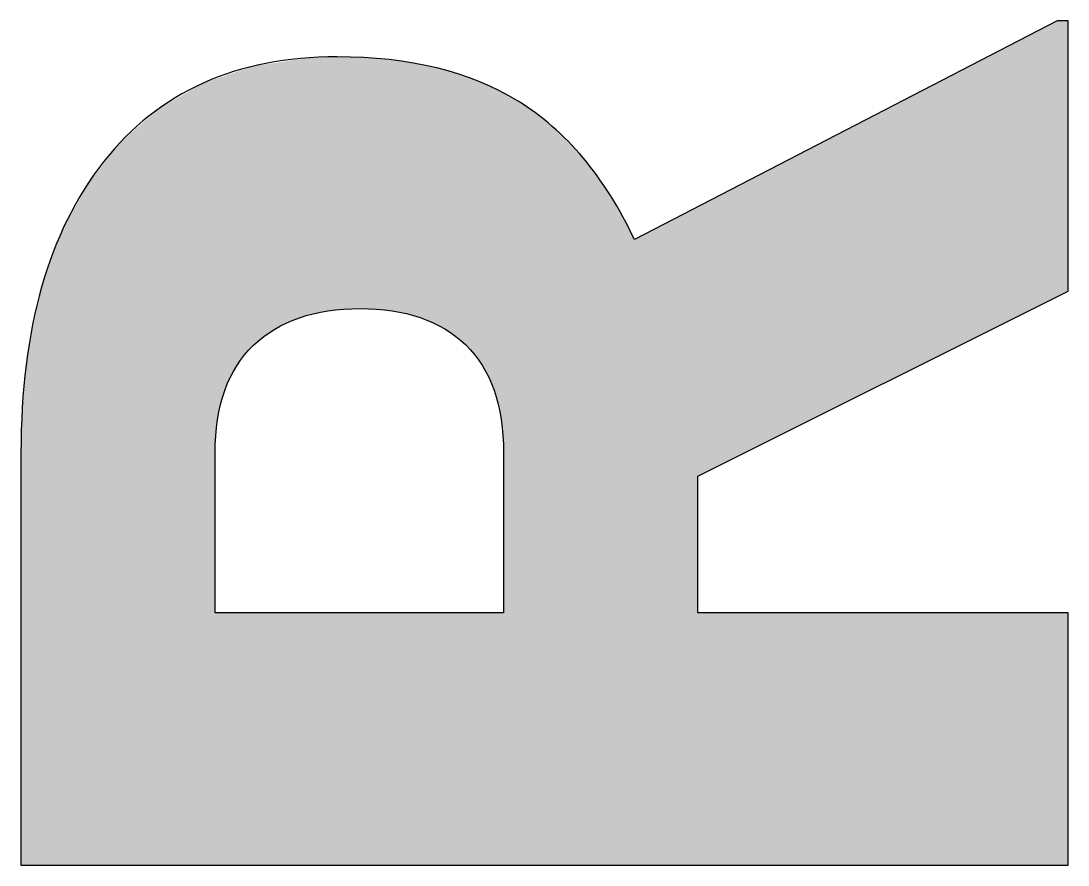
# Model space of a CAD drawing. Extents: x 722 to 1092, y -228 to 1.
# Drawn here: x 888.562 to 891.977, y -87.955 to -85.201 of the extents above; entities that cross this region are included whole.
import ezdxf

# ---------------------------------------------------------------- set-up
doc = ezdxf.new("R2010")
doc.units = 0
doc.layers.add('BOX', color=7, linetype='CONTINUOUS')

# ---------------------------------------------------------------- blocks, each defined once
blk = doc.blocks.new('*U12')
at = {"layer": 'BOX', "color": 7}
for points in [[(891.8824, -86.1303), (891.8657, -85.2407), (891.8824, -85.232)], [(891.8858, -86.1286), (891.8824, -85.232), (891.8858, -85.2302)], [(891.8824, -86.1303), (891.8824, -85.232), (891.8858, -86.1286)], [(891.9051, -86.119), (891.8858, -85.2302), (891.9051, -85.2203)], [(891.8858, -86.1286), (891.8858, -85.2302), (891.9051, -86.119)], [(891.9156, -86.1138), (891.9051, -85.2203), (891.9156, -85.2148)], [(891.9051, -86.119), (891.9051, -85.2203), (891.9156, -86.1138)], [(891.9283, -86.1074), (891.9156, -85.2148), (891.9283, -85.2083)], [(891.9156, -86.1138), (891.9156, -85.2148), (891.9283, -86.1074)], [(891.9332, -86.105), (891.9283, -85.2083), (891.9332, -85.2058)], [(891.9283, -86.1074), (891.9283, -85.2083), (891.9332, -86.105)], [(891.9443, -86.0994), (891.9332, -85.2058), (891.9443, -85.2012)], [(891.9332, -86.105), (891.9332, -85.2058), (891.9443, -86.0994)], [(891.9443, -86.0994), (891.9443, -85.2012), (891.9519, -86.0956)], [(891.9519, -86.0956), (891.9443, -85.2012), (891.9519, -85.2012)], [(891.9519, -86.0956), (891.9519, -85.2012), (891.9553, -86.0939)], [(891.9553, -86.0939), (891.9519, -85.2012), (891.9553, -85.2012)], [(891.9553, -86.0939), (891.9553, -85.2012), (891.9601, -86.0916)], [(891.9601, -86.0916), (891.9553, -85.2012), (891.9601, -85.2012)], [(891.9601, -86.0916), (891.9601, -85.2012), (891.9628, -86.0902)], [(891.9628, -86.0902), (891.9601, -85.2012), (891.9628, -85.2012)], [(891.9628, -86.0902), (891.9628, -85.2012), (891.9728, -86.0852)], [(891.9728, -86.0852), (891.9628, -85.2012), (891.9728, -85.2012)], [(891.9728, -86.0852), (891.9728, -85.2012), (891.9758, -86.0833)], [(891.9758, -86.0833), (891.9728, -85.2012), (891.9758, -85.2012)], [(891.9758, -86.0833), (891.9758, -85.2012), (891.9771, -86.0825)], [(891.9771, -86.0825), (891.9758, -85.2012), (891.9771, -85.2012)], [(891.9771, -86.0825), (891.9771, -85.2012), (891.9772, -86.0824)], [(891.9772, -86.0824), (891.9771, -85.2012), (891.9772, -85.2137)], [(891.8599, -86.1416), (891.7996, -85.2748), (891.8599, -85.2437)], [(891.8657, -86.1387), (891.8599, -85.2437), (891.8657, -85.2407)], [(891.8599, -86.1416), (891.8599, -85.2437), (891.8657, -86.1387)], [(891.8657, -86.1387), (891.8657, -85.2407), (891.8824, -86.1303)], [(891.7556, -86.1936), (891.7327, -85.3094), (891.7556, -85.2976)], [(891.7738, -86.1845), (891.7556, -85.2976), (891.7738, -85.2882)], [(891.7556, -86.1936), (891.7556, -85.2976), (891.7738, -86.1845)], [(891.7996, -86.1716), (891.7738, -85.2882), (891.7996, -85.2748)], [(891.7738, -86.1845), (891.7738, -85.2882), (891.7996, -86.1716)], [(891.7996, -86.1716), (891.7996, -85.2748), (891.8599, -86.1416)], [(889.4526, -86.1775), (889.3997, -85.3369), (889.4526, -85.329)], [(889.471, -86.1692), (889.4526, -85.329), (889.471, -85.3262)], [(889.4526, -86.1775), (889.4526, -85.329), (889.471, -86.1692)], [(889.4955, -86.163), (889.471, -85.3262), (889.4955, -85.3226)], [(889.471, -86.1692), (889.471, -85.3262), (889.4955, -86.163)], [(889.5029, -86.1611), (889.4955, -85.3226), (889.5029, -85.3215)], [(889.4955, -86.163), (889.4955, -85.3226), (889.5029, -86.1611)], [(889.5514, -86.1488), (889.5029, -85.3215), (889.5514, -85.32)], [(889.5029, -86.1611), (889.5029, -85.3215), (889.5514, -86.1488)], [(889.5987, -86.144), (889.5514, -85.32), (889.5987, -85.3185)], [(889.5514, -86.1488), (889.5514, -85.32), (889.5987, -86.144)], [(889.5987, -86.144), (889.5987, -85.3185), (889.5999, -86.1439)], [(889.5999, -86.1439), (889.5987, -85.3185), (889.5999, -85.3185)], [(889.5999, -86.1439), (889.5999, -85.3185), (889.641, -86.1398)], [(889.641, -86.1398), (889.5999, -85.3185), (889.641, -85.3195)], [(889.641, -86.1398), (889.641, -85.3195), (889.6696, -86.1405)], [(889.6696, -86.1405), (889.641, -85.3195), (889.6696, -85.3202)], [(889.6696, -86.1405), (889.6696, -85.3202), (889.7349, -86.1422)], [(889.7349, -86.1422), (889.6696, -85.3202), (889.7349, -85.3262)], [(889.7349, -86.1422), (889.7349, -85.3262), (889.7536, -86.1452)], [(889.7536, -86.1452), (889.7349, -85.3262), (889.7536, -85.3279)], [(889.7536, -86.1452), (889.7536, -85.3279), (889.8038, -86.1533)], [(889.8038, -86.1533), (889.7536, -85.3279), (889.8038, -85.3326)], [(889.8038, -86.1533), (889.8038, -85.3326), (889.8202, -86.156)], [(889.8202, -86.156), (889.8038, -85.3326), (889.8202, -85.3358)], [(891.7265, -86.2081), (891.6246, -85.3653), (891.7265, -85.3126)], [(891.7327, -86.205), (891.7265, -85.3126), (891.7327, -85.3094)], [(891.7265, -86.2081), (891.7265, -85.3126), (891.7327, -86.205)], [(891.7327, -86.205), (891.7327, -85.3094), (891.7556, -86.1936)], [(889.2634, -86.3304), (889.2448, -85.3744), (889.2634, -85.368)], [(889.2699, -86.3211), (889.2634, -85.368), (889.2699, -85.3658)], [(889.2634, -86.3304), (889.2634, -85.368), (889.2699, -86.3211)], [(889.2758, -86.3126), (889.2699, -85.3658), (889.2758, -85.3639)], [(889.2699, -86.3211), (889.2699, -85.3658), (889.2758, -86.3126)], [(889.2851, -86.2991), (889.2758, -85.3639), (889.2851, -85.3607)], [(889.2758, -86.3126), (889.2758, -85.3639), (889.2851, -86.2991)], [(889.3098, -86.2704), (889.2851, -85.3607), (889.3098, -85.3523)], [(889.2851, -86.2991), (889.2851, -85.3607), (889.3098, -86.2704)], [(889.3207, -86.2602), (889.3098, -85.3523), (889.3207, -85.3487)], [(889.3098, -86.2704), (889.3098, -85.3523), (889.3207, -86.2602)], [(889.3264, -86.2548), (889.3207, -85.3487), (889.3264, -85.3478)], [(889.3207, -86.2602), (889.3207, -85.3487), (889.3264, -86.2548)], [(889.3374, -86.2445), (889.3264, -85.3478), (889.3374, -85.3462)], [(889.3264, -86.2548), (889.3264, -85.3478), (889.3374, -86.2445)], [(889.3859, -86.2107), (889.3374, -85.3462), (889.3859, -85.3389)], [(889.3374, -86.2445), (889.3374, -85.3462), (889.3859, -86.2107)], [(889.3997, -86.2011), (889.3859, -85.3389), (889.3997, -85.3369)], [(889.3859, -86.2107), (889.3859, -85.3389), (889.3997, -86.2011)], [(889.3997, -86.2011), (889.3997, -85.3369), (889.4526, -86.1775)], [(889.8202, -86.156), (889.8202, -85.3358), (889.8963, -86.181)], [(889.8963, -86.181), (889.8202, -85.3358), (889.8963, -85.3506)], [(889.8963, -86.181), (889.8963, -85.3506), (889.8988, -86.1824)], [(889.8988, -86.1824), (889.8963, -85.3506), (889.8988, -85.3511)], [(889.8988, -86.1824), (889.8988, -85.3511), (889.9279, -86.1983)], [(889.9279, -86.1983), (889.8988, -85.3511), (889.9279, -85.3568)], [(889.9279, -86.1983), (889.9279, -85.3568), (889.963, -86.2175)], [(889.963, -86.2175), (889.9279, -85.3568), (889.963, -85.3679)], [(889.963, -86.2175), (889.963, -85.3679), (889.9636, -86.218)], [(889.9636, -86.218), (889.963, -85.3679), (889.9636, -85.3681)], [(889.9636, -86.218), (889.9636, -85.3681), (889.9908, -86.2407)], [(889.9908, -86.2407), (889.9636, -85.3681), (889.9908, -85.3767)], [(891.6246, -86.259), (891.595, -85.3806), (891.6246, -85.3653)], [(891.6246, -86.259), (891.6246, -85.3653), (891.7265, -86.2081)], [(889.1956, -87.9546), (889.1568, -85.4041), (889.1956, -85.391)], [(889.1956, -86.6108), (889.1956, -85.391), (889.1957, -86.5999)], [(889.1957, -86.5999), (889.1956, -85.391), (889.1957, -85.391)], [(889.1963, -86.5782), (889.1957, -85.391), (889.1963, -85.3908)], [(889.1957, -86.5999), (889.1957, -85.391), (889.1963, -86.5782)], [(889.1964, -86.5751), (889.1963, -85.3908), (889.1964, -85.3907)], [(889.1963, -86.5782), (889.1963, -85.3908), (889.1964, -86.5751)], [(889.2, -86.5276), (889.1964, -85.3907), (889.2, -85.3895)], [(889.1964, -86.5751), (889.1964, -85.3907), (889.2, -86.5276)], [(889.2067, -86.4828), (889.2, -85.3895), (889.2067, -85.3872)], [(889.2, -86.5276), (889.2, -85.3895), (889.2067, -86.4828)], [(889.2089, -86.4732), (889.2067, -85.3872), (889.2089, -85.3865)], [(889.2067, -86.4828), (889.2067, -85.3872), (889.2089, -86.4732)], [(889.2164, -86.4407), (889.2089, -85.3865), (889.2164, -85.384)], [(889.2089, -86.4732), (889.2089, -85.3865), (889.2164, -86.4407)], [(889.2291, -86.4012), (889.2164, -85.384), (889.2291, -85.3797)], [(889.2164, -86.4407), (889.2164, -85.384), (889.2291, -86.4012)], [(889.236, -86.3849), (889.2291, -85.3797), (889.236, -85.3773)], [(889.2291, -86.4012), (889.2291, -85.3797), (889.236, -86.3849)], [(889.2448, -86.3645), (889.236, -85.3773), (889.2448, -85.3744)], [(889.236, -86.3849), (889.236, -85.3773), (889.2448, -86.3645)], [(889.2448, -86.3645), (889.2448, -85.3744), (889.2634, -86.3304)], [(889.9908, -86.2407), (889.9908, -85.3767), (890.0203, -86.2653)], [(890.0203, -86.2653), (889.9908, -85.3767), (890.0203, -85.3861)], [(890.0203, -86.2653), (890.0203, -85.3861), (890.0208, -86.2658)], [(890.0208, -86.2658), (890.0203, -85.3861), (890.0208, -85.3862)], [(890.0208, -86.2658), (890.0208, -85.3862), (890.042, -86.2901)], [(890.042, -86.2901), (890.0208, -85.3862), (890.042, -85.393)], [(890.042, -86.2901), (890.042, -85.393), (890.0449, -86.2934)], [(890.0449, -86.2934), (890.042, -85.393), (890.0449, -85.3943)], [(890.0449, -86.2934), (890.0449, -85.3943), (890.0666, -86.3243)], [(890.0666, -86.3243), (890.0449, -85.3943), (890.0666, -85.4043)], [(891.5682, -86.2871), (891.5506, -85.4036), (891.5682, -85.3945)], [(891.595, -86.2738), (891.5682, -85.3945), (891.595, -85.3806)], [(891.5682, -86.2871), (891.5682, -85.3945), (891.595, -86.2738)], [(891.595, -86.2738), (891.595, -85.3806), (891.6246, -86.259)], [(889.1568, -87.9546), (889.0662, -85.4562), (889.1568, -85.4041)], [(889.1568, -87.9546), (889.1568, -85.4041), (889.1956, -87.9546)], [(890.0666, -86.3243), (890.0666, -85.4043), (890.0685, -86.3275)], [(890.0685, -86.3275), (890.0666, -85.4043), (890.0685, -85.4052)], [(890.0685, -86.3275), (890.0685, -85.4052), (890.0854, -86.3579)], [(890.0854, -86.3579), (890.0685, -85.4052), (890.0854, -85.413)], [(890.0854, -86.3579), (890.0854, -85.413), (890.1012, -86.3943)], [(890.1012, -86.3943), (890.0854, -85.413), (890.1012, -85.4203)], [(890.1012, -86.3943), (890.1012, -85.4203), (890.1048, -86.4052)], [(890.1048, -86.4052), (890.1012, -85.4203), (890.1048, -85.422)], [(890.1048, -86.4052), (890.1048, -85.422), (890.1141, -86.4335)], [(890.1141, -86.4335), (890.1048, -85.422), (890.1141, -85.4263)], [(890.1141, -86.4335), (890.1141, -85.4263), (890.124, -86.4755)], [(890.124, -86.4755), (890.1141, -85.4263), (890.124, -85.4308)], [(890.124, -86.4755), (890.124, -85.4308), (890.128, -86.5008)], [(890.128, -86.5008), (890.124, -85.4308), (890.128, -85.4327)], [(890.128, -86.5008), (890.128, -85.4327), (890.131, -86.5202)], [(890.131, -86.5202), (890.128, -85.4327), (890.131, -85.4341)], [(890.131, -86.5202), (890.131, -85.4341), (890.134, -86.5561)], [(890.134, -86.5561), (890.131, -85.4341), (890.134, -85.4355)], [(890.134, -86.5561), (890.134, -85.4355), (890.135, -86.5678)], [(890.135, -86.5678), (890.134, -85.4355), (890.135, -85.4359)], [(890.135, -86.5678), (890.135, -85.4359), (890.1359, -86.5926)], [(890.1359, -86.5926), (890.135, -85.4359), (890.1359, -85.4363)], [(890.1359, -86.5926), (890.1359, -85.4363), (890.1361, -86.6053)], [(890.1361, -86.6053), (890.1359, -85.4363), (890.1361, -85.4364)], [(890.1361, -86.6053), (890.1361, -85.4364), (890.1361, -86.6107)], [(890.1361, -86.6107), (890.1361, -85.4364), (890.1361, -85.4364)], [(890.1361, -87.9546), (890.1361, -85.4364), (890.1461, -87.9546)], [(890.1461, -87.9546), (890.1361, -85.4364), (890.1461, -85.4411)], [(891.5506, -86.2959), (891.4436, -85.4589), (891.5506, -85.4036)], [(891.5506, -86.2959), (891.5506, -85.4036), (891.5682, -86.2871)], [(889.0662, -87.9546), (889.0114, -85.4878), (889.0662, -85.4562)], [(889.0662, -87.9546), (889.0662, -85.4562), (889.1568, -87.9546)], [(890.1461, -87.9546), (890.1461, -85.4411), (890.2407, -87.9546)], [(890.2407, -87.9546), (890.1461, -85.4411), (890.2407, -85.5013)], [(891.4436, -86.3493), (891.3492, -85.5077), (891.4436, -85.4589)], [(891.4436, -86.3493), (891.4436, -85.4589), (891.5506, -86.2959)], [(889.0114, -87.9546), (888.8898, -85.5948), (889.0114, -85.4878)], [(889.0114, -87.9546), (889.0114, -85.4878), (889.0662, -87.9546)], [(890.2407, -87.9546), (890.2407, -85.5013), (890.3277, -87.9546)], [(890.3277, -87.9546), (890.2407, -85.5013), (890.3277, -85.5749)], [(891.3492, -86.3964), (891.2362, -85.5662), (891.3492, -85.5077)], [(891.3492, -86.3964), (891.3492, -85.5077), (891.4436, -86.3493)], [(891.2328, -86.4545), (891.2054, -85.5821), (891.2328, -85.5679)], [(891.2362, -86.4528), (891.2328, -85.5679), (891.2362, -85.5662)], [(891.2328, -86.4545), (891.2328, -85.5679), (891.2362, -86.4528)], [(891.2362, -86.4528), (891.2362, -85.5662), (891.3492, -86.3964)], [(888.8843, -87.9546), (888.7761, -85.7389), (888.8843, -85.5997)], [(888.8898, -87.9546), (888.8843, -85.5997), (888.8898, -85.5948)], [(888.8843, -87.9546), (888.8843, -85.5997), (888.8898, -87.9546)], [(888.8898, -87.9546), (888.8898, -85.5948), (889.0114, -87.9546)], [(890.3277, -87.9546), (890.3277, -85.5749), (890.4073, -87.9546)], [(890.4073, -87.9546), (890.3277, -85.5749), (890.4073, -85.662)], [(891.2054, -86.4682), (891.0617, -85.6564), (891.2054, -85.5821)], [(891.2054, -86.4682), (891.2054, -85.5821), (891.2328, -86.4545)], [(890.4073, -87.9546), (890.4073, -85.662), (890.4797, -87.9546)], [(890.4797, -87.9546), (890.4073, -85.662), (890.4797, -85.7625)], [(891.0374, -86.552), (891.0078, -85.6843), (891.0374, -85.669)], [(891.0617, -86.5399), (891.0374, -85.669), (891.0617, -85.6564)], [(891.0374, -86.552), (891.0374, -85.669), (891.0617, -86.5399)], [(891.0617, -86.5399), (891.0617, -85.6564), (891.2054, -86.4682)], [(891.0078, -86.5668), (890.9399, -85.7194), (891.0078, -85.6843)], [(891.0078, -86.5668), (891.0078, -85.6843), (891.0374, -86.552)], [(888.7761, -87.9546), (888.746, -85.7954), (888.7761, -85.7389)], [(888.7761, -87.9546), (888.7761, -85.7389), (888.8843, -87.9546)], [(890.8986, -86.6213), (890.8449, -85.7685), (890.8986, -85.7407)], [(890.9174, -86.6119), (890.8986, -85.7407), (890.9174, -85.731)], [(890.8986, -86.6213), (890.8986, -85.7407), (890.9174, -86.6119)], [(890.9399, -86.6006), (890.9174, -85.731), (890.9399, -85.7194)], [(890.9174, -86.6119), (890.9174, -85.731), (890.9399, -86.6006)], [(890.9399, -86.6006), (890.9399, -85.7194), (891.0078, -86.5668)], [(890.4797, -87.9546), (890.4797, -85.7625), (890.5092, -87.9546)], [(890.5092, -87.9546), (890.4797, -85.7625), (890.5092, -85.8142)], [(890.8449, -86.6481), (890.8152, -85.7839), (890.8449, -85.7685)], [(890.8449, -86.6481), (890.8449, -85.7685), (890.8986, -86.6213)], [(888.746, -87.9546), (888.6898, -85.9007), (888.746, -85.7954)], [(888.746, -87.9546), (888.746, -85.7954), (888.7761, -87.9546)], [(890.7666, -87.9546), (890.6954, -85.8458), (890.7666, -85.809)], [(890.7693, -87.9546), (890.7666, -85.809), (890.7693, -85.8076)], [(890.7666, -87.9546), (890.7666, -85.809), (890.7693, -87.9546)], [(890.7702, -86.6853), (890.7693, -85.8076), (890.7702, -85.8071)], [(890.7693, -86.6858), (890.7693, -85.8076), (890.7702, -86.6853)], [(890.7783, -86.6813), (890.7702, -85.8071), (890.7783, -85.8029)], [(890.7702, -86.6853), (890.7702, -85.8071), (890.7783, -86.6813)], [(890.7846, -86.6782), (890.7783, -85.8029), (890.7846, -85.7997)], [(890.7783, -86.6813), (890.7783, -85.8029), (890.7846, -86.6782)], [(890.8042, -86.6684), (890.7846, -85.7997), (890.8042, -85.7896)], [(890.7846, -86.6782), (890.7846, -85.7997), (890.8042, -86.6684)], [(890.8152, -86.6629), (890.8042, -85.7896), (890.8152, -85.7839)], [(890.8042, -86.6684), (890.8042, -85.7896), (890.8152, -86.6629)], [(890.8152, -86.6629), (890.8152, -85.7839), (890.8449, -86.6481)], [(890.5092, -87.9546), (890.5092, -85.8142), (890.5447, -87.9546)], [(890.5447, -87.9546), (890.5092, -85.8142), (890.5447, -85.8764)], [(890.6954, -87.9546), (890.6373, -85.8758), (890.6954, -85.8458)], [(890.6954, -87.9546), (890.6954, -85.8458), (890.7666, -87.9546)], [(890.5447, -87.9546), (890.5447, -85.8764), (890.5598, -87.9546)], [(890.5598, -87.9546), (890.5447, -85.8764), (890.5598, -85.907)], [(890.6373, -87.9546), (890.5946, -85.8979), (890.6373, -85.8758)], [(890.6373, -87.9546), (890.6373, -85.8758), (890.6954, -87.9546)], [(888.6898, -87.9546), (888.6401, -86.0428), (888.6898, -85.9007)], [(888.6898, -87.9546), (888.6898, -85.9007), (888.746, -87.9546)], [(890.5598, -87.9546), (890.5598, -85.907), (890.5693, -87.9546)], [(890.5693, -87.9546), (890.5598, -85.907), (890.5693, -85.911)], [(890.5946, -87.9546), (890.5693, -85.911), (890.5946, -85.8979)], [(890.5693, -87.9546), (890.5693, -85.911), (890.5946, -87.9546)], [(890.5946, -87.9546), (890.5946, -85.8979), (890.6373, -87.9546)], [(888.6401, -87.9546), (888.6256, -86.0844), (888.6401, -86.0428)], [(888.6401, -87.9546), (888.6401, -86.0428), (888.6898, -87.9546)], [(888.6256, -87.9546), (888.5837, -86.29), (888.6256, -86.0844)], [(888.6256, -87.9546), (888.6256, -86.0844), (888.6401, -87.9546)], [(888.5837, -87.9546), (888.5776, -86.3604), (888.5837, -86.29)], [(888.5837, -87.9546), (888.5837, -86.29), (888.6256, -87.9546)], [(888.5776, -87.9546), (888.564, -86.5174), (888.5776, -86.3604)], [(888.5776, -87.9546), (888.5776, -86.3604), (888.5837, -87.9546)], [(888.564, -87.9541), (888.5626, -86.5777), (888.564, -86.5174)], [(888.564, -87.9541), (888.564, -86.5174), (888.5776, -87.9546)], [(888.5626, -87.9541), (888.5624, -86.6084), (888.5626, -86.5777)], [(888.5626, -87.9541), (888.5626, -86.5777), (888.564, -87.9541)], [(888.5624, -87.954), (888.5624, -86.6129), (888.5624, -86.6084)], [(888.5624, -87.954), (888.5624, -86.6084), (888.5626, -87.9541)], [(888.5624, -87.954), (888.5624, -86.6129), (888.5624, -87.954)], [(889.1956, -87.9546), (889.1956, -87.1291), (889.1957, -87.9546)], [(889.1957, -87.9546), (889.1956, -87.1291), (889.1957, -87.1293)], [(889.1957, -87.9546), (889.1957, -87.1293), (889.1963, -87.9546)], [(889.1963, -87.9546), (889.1957, -87.1293), (889.1963, -87.1314)], [(889.1963, -87.9546), (889.1963, -87.1314), (889.1964, -87.9546)], [(889.1964, -87.9546), (889.1963, -87.1314), (889.1964, -87.1314)], [(889.1964, -87.9546), (889.1964, -87.1314), (889.2, -87.9546)], [(889.2, -87.9546), (889.1964, -87.1314), (889.2, -87.1314)], [(889.2, -87.9546), (889.2, -87.1314), (889.2067, -87.9546)], [(889.2067, -87.9546), (889.2, -87.1314), (889.2067, -87.1314)], [(889.2067, -87.9546), (889.2067, -87.1314), (889.2089, -87.9546)], [(889.2089, -87.9546), (889.2067, -87.1314), (889.2089, -87.1314)], [(889.2089, -87.9546), (889.2089, -87.1314), (889.2164, -87.9546)], [(889.2164, -87.9546), (889.2089, -87.1314), (889.2164, -87.1314)], [(889.2164, -87.9546), (889.2164, -87.1314), (889.2291, -87.9546)], [(889.2291, -87.9546), (889.2164, -87.1314), (889.2291, -87.1314)], [(889.2291, -87.9546), (889.2291, -87.1314), (889.236, -87.9546)], [(889.236, -87.9546), (889.2291, -87.1314), (889.236, -87.1314)], [(889.236, -87.9546), (889.236, -87.1314), (889.2448, -87.9546)], [(889.2448, -87.9546), (889.236, -87.1314), (889.2448, -87.1314)], [(889.2448, -87.9546), (889.2448, -87.1314), (889.2634, -87.9546)], [(889.2634, -87.9546), (889.2448, -87.1314), (889.2634, -87.1314)], [(889.2634, -87.9546), (889.2634, -87.1314), (889.2699, -87.9546)], [(889.2699, -87.9546), (889.2634, -87.1314), (889.2699, -87.1314)], [(889.2699, -87.9546), (889.2699, -87.1314), (889.2758, -87.9546)], [(889.2758, -87.9546), (889.2699, -87.1314), (889.2758, -87.1314)], [(889.2758, -87.9546), (889.2758, -87.1314), (889.2851, -87.9546)], [(889.2851, -87.9546), (889.2758, -87.1314), (889.2851, -87.1314)], [(889.2851, -87.9546), (889.2851, -87.1314), (889.3098, -87.9546)], [(889.3098, -87.9546), (889.2851, -87.1314), (889.3098, -87.1314)], [(889.3098, -87.9546), (889.3098, -87.1314), (889.3207, -87.9546)], [(889.3207, -87.9546), (889.3098, -87.1314), (889.3207, -87.1314)], [(889.3207, -87.9546), (889.3207, -87.1314), (889.3264, -87.9546)], [(889.3264, -87.9546), (889.3207, -87.1314), (889.3264, -87.1314)], [(889.3264, -87.9546), (889.3264, -87.1314), (889.3374, -87.9546)], [(889.3374, -87.9546), (889.3264, -87.1314), (889.3374, -87.1314)], [(889.3374, -87.9546), (889.3374, -87.1314), (889.3859, -87.9546)], [(889.3859, -87.9546), (889.3374, -87.1314), (889.3859, -87.1314)], [(889.3859, -87.9546), (889.3859, -87.1314), (889.3997, -87.9546)], [(889.3997, -87.9546), (889.3859, -87.1314), (889.3997, -87.1314)], [(889.3997, -87.9546), (889.3997, -87.1314), (889.4526, -87.9546)], [(889.4526, -87.9546), (889.3997, -87.1314), (889.4526, -87.1314)], [(889.4526, -87.9546), (889.4526, -87.1314), (889.471, -87.9546)], [(889.471, -87.9546), (889.4526, -87.1314), (889.471, -87.1314)], [(889.471, -87.9546), (889.471, -87.1314), (889.4955, -87.9546)], [(889.4955, -87.9546), (889.471, -87.1314), (889.4955, -87.1314)], [(889.4955, -87.9546), (889.4955, -87.1314), (889.5029, -87.9546)], [(889.5029, -87.9546), (889.4955, -87.1314), (889.5029, -87.1314)], [(889.5029, -87.9546), (889.5029, -87.1314), (889.5514, -87.9546)], [(889.5514, -87.9546), (889.5029, -87.1314), (889.5514, -87.1314)], [(889.5514, -87.9546), (889.5514, -87.1314), (889.5987, -87.9546)], [(889.5987, -87.9546), (889.5514, -87.1314), (889.5987, -87.1314)], [(889.5987, -87.9546), (889.5987, -87.1314), (889.5999, -87.9546)], [(889.5999, -87.9546), (889.5987, -87.1314), (889.5999, -87.1314)], [(889.5999, -87.9546), (889.5999, -87.1314), (889.641, -87.9546)], [(889.641, -87.9546), (889.5999, -87.1314), (889.641, -87.1314)], [(889.641, -87.9546), (889.641, -87.1314), (889.6696, -87.9546)], [(889.6696, -87.9546), (889.641, -87.1314), (889.6696, -87.1314)], [(889.6696, -87.9546), (889.6696, -87.1314), (889.7349, -87.9546)], [(889.7349, -87.9546), (889.6696, -87.1314), (889.7349, -87.1314)], [(889.7349, -87.9546), (889.7349, -87.1314), (889.7536, -87.9546)], [(889.7536, -87.9546), (889.7349, -87.1314), (889.7536, -87.1314)], [(889.7536, -87.9546), (889.7536, -87.1314), (889.8038, -87.9546)], [(889.8038, -87.9546), (889.7536, -87.1314), (889.8038, -87.1314)], [(889.8038, -87.9546), (889.8038, -87.1314), (889.8202, -87.9546)], [(889.8202, -87.9546), (889.8038, -87.1314), (889.8202, -87.1314)], [(889.8202, -87.9546), (889.8202, -87.1314), (889.8963, -87.9546)], [(889.8963, -87.9546), (889.8202, -87.1314), (889.8963, -87.1314)], [(889.8963, -87.9546), (889.8963, -87.1314), (889.8988, -87.9546)], [(889.8988, -87.9546), (889.8963, -87.1314), (889.8988, -87.1314)], [(889.8988, -87.9546), (889.8988, -87.1314), (889.9279, -87.9546)], [(889.9279, -87.9546), (889.8988, -87.1314), (889.9279, -87.1314)], [(889.9279, -87.9546), (889.9279, -87.1314), (889.963, -87.9546)], [(889.963, -87.9546), (889.9279, -87.1314), (889.963, -87.1314)], [(889.963, -87.9546), (889.963, -87.1314), (889.9636, -87.9546)], [(889.9636, -87.9546), (889.963, -87.1314), (889.9636, -87.1314)], [(889.9636, -87.9546), (889.9636, -87.1314), (889.9908, -87.9546)], [(889.9908, -87.9546), (889.9636, -87.1314), (889.9908, -87.1314)], [(889.9908, -87.9546), (889.9908, -87.1314), (890.0203, -87.9546)], [(890.0203, -87.9546), (889.9908, -87.1314), (890.0203, -87.1314)], [(890.0203, -87.9546), (890.0203, -87.1314), (890.0208, -87.9546)], [(890.0208, -87.9546), (890.0203, -87.1314), (890.0208, -87.1314)], [(890.0208, -87.9546), (890.0208, -87.1314), (890.042, -87.9546)], [(890.042, -87.9546), (890.0208, -87.1314), (890.042, -87.1314)], [(890.042, -87.9546), (890.042, -87.1314), (890.0449, -87.9546)], [(890.0449, -87.9546), (890.042, -87.1314), (890.0449, -87.1314)], [(890.0449, -87.9546), (890.0449, -87.1314), (890.0666, -87.9546)], [(890.0666, -87.9546), (890.0449, -87.1314), (890.0666, -87.1314)], [(890.0666, -87.9546), (890.0666, -87.1314), (890.0685, -87.9546)], [(890.0685, -87.9546), (890.0666, -87.1314), (890.0685, -87.1314)], [(890.0685, -87.9546), (890.0685, -87.1314), (890.0854, -87.9546)], [(890.0854, -87.9546), (890.0685, -87.1314), (890.0854, -87.1314)], [(890.0854, -87.9546), (890.0854, -87.1314), (890.1012, -87.9546)], [(890.1012, -87.9546), (890.0854, -87.1314), (890.1012, -87.1314)], [(890.1012, -87.9546), (890.1012, -87.1314), (890.1048, -87.9546)], [(890.1048, -87.9546), (890.1012, -87.1314), (890.1048, -87.1314)], [(890.1048, -87.9546), (890.1048, -87.1314), (890.1141, -87.9546)], [(890.1141, -87.9546), (890.1048, -87.1314), (890.1141, -87.1314)], [(890.1141, -87.9546), (890.1141, -87.1314), (890.124, -87.9546)], [(890.124, -87.9546), (890.1141, -87.1314), (890.124, -87.1314)], [(890.124, -87.9546), (890.124, -87.1314), (890.128, -87.9546)], [(890.128, -87.9546), (890.124, -87.1314), (890.128, -87.1314)], [(890.128, -87.9546), (890.128, -87.1314), (890.131, -87.9546)], [(890.131, -87.9546), (890.128, -87.1314), (890.131, -87.1314)], [(890.131, -87.9546), (890.131, -87.1314), (890.134, -87.9546)], [(890.134, -87.9546), (890.131, -87.1314), (890.134, -87.1314)], [(890.134, -87.9546), (890.134, -87.1314), (890.135, -87.9546)], [(890.135, -87.9546), (890.134, -87.1314), (890.135, -87.1314)], [(890.135, -87.9546), (890.135, -87.1314), (890.1359, -87.9546)], [(890.1359, -87.9546), (890.135, -87.1314), (890.1359, -87.1314)], [(890.1359, -87.9546), (890.1359, -87.1314), (890.1361, -87.9546)], [(890.1361, -87.9546), (890.1359, -87.1314), (890.1361, -87.1314)], [(890.1361, -87.9546), (890.1361, -87.1314), (890.1361, -87.9546)], [(890.1361, -87.9546), (890.1361, -87.1314), (890.1361, -87.1314)], [(890.7693, -87.9546), (890.7693, -87.1221), (890.7702, -87.9546)], [(890.7702, -87.9546), (890.7693, -87.1221), (890.7702, -87.1314)], [(890.7702, -87.9546), (890.7702, -87.1314), (890.7783, -87.9546)], [(890.7783, -87.9546), (890.7702, -87.1314), (890.7783, -87.1314)], [(890.7783, -87.9546), (890.7783, -87.1314), (890.7846, -87.9546)], [(890.7846, -87.9546), (890.7783, -87.1314), (890.7846, -87.1314)], [(890.7846, -87.9546), (890.7846, -87.1314), (890.8042, -87.9546)], [(890.8042, -87.9546), (890.7846, -87.1314), (890.8042, -87.1314)], [(890.8042, -87.9546), (890.8042, -87.1314), (890.8152, -87.9546)], [(890.8152, -87.9546), (890.8042, -87.1314), (890.8152, -87.1314)], [(890.8152, -87.9546), (890.8152, -87.1314), (890.8449, -87.9546)], [(890.8449, -87.9546), (890.8152, -87.1314), (890.8449, -87.1314)], [(890.8449, -87.9546), (890.8449, -87.1314), (890.8986, -87.9546)], [(890.8986, -87.9546), (890.8449, -87.1314), (890.8986, -87.1314)], [(890.8986, -87.9546), (890.8986, -87.1314), (890.9174, -87.9546)], [(890.9174, -87.9546), (890.8986, -87.1314), (890.9174, -87.1314)], [(890.9174, -87.9546), (890.9174, -87.1314), (890.9399, -87.9546)], [(890.9399, -87.9546), (890.9174, -87.1314), (890.9399, -87.1314)], [(890.9399, -87.9546), (890.9399, -87.1314), (891.0078, -87.9546)], [(891.0078, -87.9546), (890.9399, -87.1314), (891.0078, -87.1314)], [(891.0078, -87.9546), (891.0078, -87.1314), (891.0374, -87.9546)], [(891.0374, -87.9546), (891.0078, -87.1314), (891.0374, -87.1314)], [(891.0374, -87.9546), (891.0374, -87.1314), (891.0617, -87.9546)], [(891.0617, -87.9546), (891.0374, -87.1314), (891.0617, -87.1314)], [(891.0617, -87.9546), (891.0617, -87.1314), (891.2054, -87.9546)], [(891.2054, -87.9546), (891.0617, -87.1314), (891.2054, -87.1314)], [(891.2054, -87.9546), (891.2054, -87.1314), (891.2328, -87.9546)], [(891.2328, -87.9546), (891.2054, -87.1314), (891.2328, -87.1314)], [(891.2328, -87.9546), (891.2328, -87.1314), (891.2362, -87.9546)], [(891.2362, -87.9546), (891.2328, -87.1314), (891.2362, -87.1314)], [(891.2362, -87.9546), (891.2362, -87.1314), (891.3492, -87.9546)], [(891.3492, -87.9546), (891.2362, -87.1314), (891.3492, -87.1314)], [(891.3492, -87.9546), (891.3492, -87.1314), (891.4436, -87.9546)], [(891.4436, -87.9546), (891.3492, -87.1314), (891.4436, -87.1314)], [(891.4436, -87.9546), (891.4436, -87.1314), (891.5506, -87.9546)], [(891.5506, -87.9546), (891.4436, -87.1314), (891.5506, -87.1314)], [(891.5506, -87.9546), (891.5506, -87.1314), (891.5682, -87.9546)], [(891.5682, -87.9546), (891.5506, -87.1314), (891.5682, -87.1314)], [(891.5682, -87.9546), (891.5682, -87.1314), (891.595, -87.9546)], [(891.595, -87.9546), (891.5682, -87.1314), (891.595, -87.1314)], [(891.595, -87.9546), (891.595, -87.1314), (891.6246, -87.9546)], [(891.6246, -87.9546), (891.595, -87.1314), (891.6246, -87.1314)], [(891.6246, -87.9546), (891.6246, -87.1314), (891.7265, -87.9546)], [(891.7265, -87.9546), (891.6246, -87.1314), (891.7265, -87.1314)], [(891.7265, -87.9546), (891.7265, -87.1314), (891.7327, -87.9546)], [(891.7327, -87.9546), (891.7265, -87.1314), (891.7327, -87.1314)], [(891.7327, -87.9546), (891.7327, -87.1314), (891.7556, -87.9546)], [(891.7556, -87.9546), (891.7327, -87.1314), (891.7556, -87.1314)], [(891.7556, -87.9546), (891.7556, -87.1314), (891.7738, -87.9546)], [(891.7738, -87.9546), (891.7556, -87.1314), (891.7738, -87.1314)], [(891.7738, -87.9546), (891.7738, -87.1314), (891.7996, -87.9546)], [(891.7996, -87.9546), (891.7738, -87.1314), (891.7996, -87.1314)], [(891.7996, -87.9546), (891.7996, -87.1314), (891.8599, -87.9546)], [(891.8599, -87.9546), (891.7996, -87.1314), (891.8599, -87.1314)], [(891.8599, -87.9546), (891.8599, -87.1314), (891.8657, -87.9546)], [(891.8657, -87.9546), (891.8599, -87.1314), (891.8657, -87.1314)], [(891.8657, -87.9546), (891.8657, -87.1314), (891.8824, -87.9546)], [(891.8824, -87.9546), (891.8657, -87.1314), (891.8824, -87.1314)], [(891.8824, -87.9546), (891.8824, -87.1314), (891.8858, -87.9546)], [(891.8858, -87.9546), (891.8824, -87.1314), (891.8858, -87.1314)], [(891.8858, -87.9546), (891.8858, -87.1314), (891.9051, -87.9546)], [(891.9051, -87.9546), (891.8858, -87.1314), (891.9051, -87.1314)], [(891.9051, -87.9546), (891.9051, -87.1314), (891.9156, -87.9546)], [(891.9156, -87.9546), (891.9051, -87.1314), (891.9156, -87.1314)], [(891.9156, -87.9546), (891.9156, -87.1314), (891.9283, -87.9546)], [(891.9283, -87.9546), (891.9156, -87.1314), (891.9283, -87.1314)], [(891.9283, -87.9546), (891.9283, -87.1314), (891.9332, -87.9546)], [(891.9332, -87.9546), (891.9283, -87.1314), (891.9332, -87.1314)], [(891.9332, -87.9546), (891.9332, -87.1314), (891.9443, -87.9546)], [(891.9443, -87.9546), (891.9332, -87.1314), (891.9443, -87.1314)], [(891.9443, -87.9546), (891.9443, -87.1314), (891.9519, -87.9546)], [(891.9519, -87.9546), (891.9443, -87.1314), (891.9519, -87.1314)], [(891.9519, -87.9546), (891.9519, -87.1314), (891.9553, -87.9546)], [(891.9553, -87.9546), (891.9519, -87.1314), (891.9553, -87.1314)], [(891.9553, -87.9546), (891.9553, -87.1314), (891.9601, -87.9546)], [(891.9601, -87.9546), (891.9553, -87.1314), (891.9601, -87.1314)], [(891.9601, -87.9546), (891.9601, -87.1314), (891.9628, -87.9546)], [(891.9628, -87.9546), (891.9601, -87.1314), (891.9628, -87.1314)], [(891.9628, -87.9546), (891.9628, -87.1314), (891.9728, -87.9546)], [(891.9728, -87.9546), (891.9628, -87.1314), (891.9728, -87.1314)], [(891.9728, -87.9546), (891.9728, -87.1314), (891.9758, -87.9546)], [(891.9758, -87.9546), (891.9728, -87.1314), (891.9758, -87.1314)], [(891.9758, -87.9546), (891.9758, -87.1314), (891.9771, -87.9546)], [(891.9771, -87.9546), (891.9758, -87.1314), (891.9771, -87.1336)], [(891.9771, -87.9546), (891.9771, -87.1336), (891.9772, -87.9546)], [(891.9772, -87.9546), (891.9771, -87.1336), (891.9772, -87.1338)]]:
    blk.add_solid(points, dxfattribs=at)
blk = doc.blocks.new('BLOCK_5')
at = {"layer": 'BOX'}
for points, knots in [([(890.7693, -86.6858), (890.7693, -86.6858), (890.7693, -87.1314), (890.7693, -87.1314), (890.7693, -87.1314), (891.9772, -87.1314), (891.9772, -87.1314), (891.9772, -87.1314), (891.9772, -87.9546), (891.9772, -87.9546), (891.9772, -87.9546), (888.5624, -87.9546), (888.5624, -87.9546), (888.5624, -87.9546), (888.5624, -86.6107), (888.5624, -86.6107), (888.5624, -86.2057), (888.6522, -85.8891), (888.8319, -85.6609), (889.0113, -85.4327), (889.2653, -85.3185), (889.5932, -85.3185), (889.8305, -85.3185), (890.0273, -85.3666), (890.1835, -85.4627), (890.3397, -85.5589), (890.4663, -85.7094), (890.5632, -85.9142), (890.5632, -85.9142), (891.942, -85.2012), (891.942, -85.2012), (891.942, -85.2012), (891.9772, -85.2012), (891.9772, -85.2012), (891.9772, -85.2012), (891.9772, -86.083), (891.9772, -86.083), (891.9772, -86.083), (890.7693, -86.6858), (890.7693, -86.6858)], [0, 0, 0, 0, 1, 1, 1, 2, 2, 2, 3, 3, 3, 4, 4, 4, 5, 5, 5, 6, 6, 6, 7, 7, 7, 8, 8, 8, 9, 9, 9, 10, 10, 10, 11, 11, 11, 12, 12, 12, 13, 13, 13, 13]), ([(890.1361, -87.1314), (890.1361, -87.1314), (890.1361, -86.6107), (890.1361, -86.6107), (890.1361, -86.4543), (890.0948, -86.3368), (890.0127, -86.2578), (889.9304, -86.1787), (889.8155, -86.1393), (889.6682, -86.1393), (889.5209, -86.1393), (889.4053, -86.1792), (889.3213, -86.2589), (889.2376, -86.3387), (889.1956, -86.4559), (889.1956, -86.6107), (889.1956, -86.6107), (889.1956, -87.1314), (889.1956, -87.1314), (889.1956, -87.1314), (890.1361, -87.1314), (890.1361, -87.1314)], [0, 0, 0, 0, 1, 1, 1, 2, 2, 2, 3, 3, 3, 4, 4, 4, 5, 5, 5, 6, 6, 6, 7, 7, 7, 7])]:
    blk.add_open_spline(points, degree=3, knots=knots, dxfattribs=at)
at = {"layer": 'BOX', "color": 7}
blk.add_blockref('*U12', (0, 0), dxfattribs=at)

msp = doc.modelspace()

# ---------------------------------------------------------------- block references
at = {"layer": 'BOX'}
msp.add_blockref('BLOCK_5', (0, 0), dxfattribs=at)

doc.saveas('drawing.dxf')
